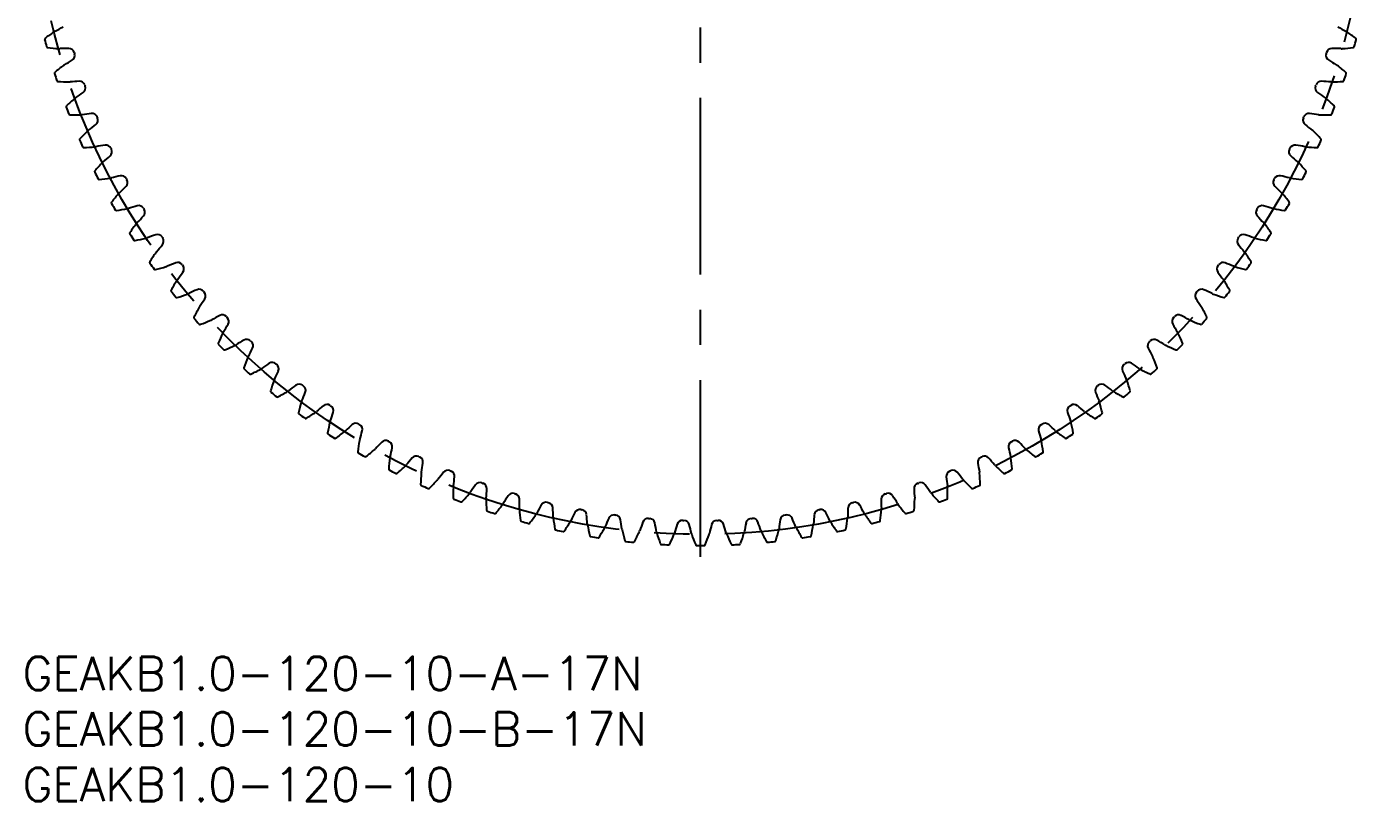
# Model space of a CAD drawing. Extents: x -1 to 193, y -13 to 147.
# Drawn here: x 0.4 to 121, y -13 to 56.7 of the extents above; entities that cross this region are included whole.
import ezdxf

# ---------------------------------------------------------------- set-up
doc = ezdxf.new("R2010")
doc.units = 0
doc.header["$LTSCALE"] = 0.5
doc.linetypes.add('CENTER', pattern=[50.8, 31.75, -6.35, 6.35, -6.35])
for name, color, linetype in [('MSM_CENTER', 1, 'CENTER'), ('MSM_CONTINUOUS', 7, 'CONTINUOUS'), ('MSM_PART_NUMBER', 7, 'CONTINUOUS')]:
    doc.layers.add(name, color=color, linetype=linetype)
doc.styles.get("Standard").update_dxf_attribs({"font": 'txt.shx', "height": 2, "bigfont": 'bigfont.shx'})

# ---------------------------------------------------------------- blocks, each defined once
blk = doc.blocks.new('*U3')
at = {"layer": 'MSM_PART_NUMBER'}
blk.add_text('GEAKB1.0-120-10-B-17N', height=3, dxfattribs=at).set_placement((0, -8))
blk = doc.blocks.new('*U4')
at = {"layer": 'MSM_PART_NUMBER'}
blk.add_text('GEAKB1.0-120-10-A-17N', height=3, dxfattribs=at).set_placement((0, -3))
blk = doc.blocks.new('*U5')
at = {"layer": 'MSM_PART_NUMBER'}
blk.add_text('GEAKB1.0-120-10', height=3, dxfattribs=at).set_placement((0, -13))

msp = doc.modelspace()

# ---------------------------------------------------------------- linework, layer by layer
at = {"layer": 'MSM_CENTER'}
msp.add_line((61, 9), (61, 133), dxfattribs=at)
msp.add_circle((61, 71), 60, dxfattribs=at)
at = {"layer": 'MSM_CONTINUOUS'}
for centre, radius, start, end in [((2.09, 55.56), 0.1, 127.1347, 194.683), ((61, 71), 61, 194.683, 195.317), ((14.1, 39.7), 20, 124.25, 127.1347), ((3.31, 55.54), 0.832, 117.6026, 124.25), ((-5.64, 72.63), 18.46, 297.658, 300.2234), ((127.64, 72.63), 18.46, 239.7766, 242.342), ((118.69, 55.54), 0.832, 55.75, 62.3974), ((107.9, 39.7), 20, 52.8653, 55.75), ((61, 71), 61, 344.683, 345.317), ((119.91, 55.56), 0.1, 345.317, 52.8653), ((2.26, 54.91), 0.1, 195.317, 262.8653), ((4.73, 74.66), 20, 262.8653, 265.75), ((3.31, 55.54), 0.832, 265.75, 272.3974), ((4.1, 36.27), 18.46, 89.7766, 92.342), ((4.17, 54.23), 0.5, 16.4444, 89.7766), ((61, 71), 58.75, 196.4443, 196.5557), ((61, 71), 58.75, 343.4443, 343.5557), ((117.83, 54.23), 0.5, 90.2234, 163.5557), ((117.9, 36.27), 18.46, 87.658, 90.2234), ((118.69, 55.54), 0.832, 267.6026, 274.25), ((117.27, 74.66), 20, 274.25, 277.1347), ((119.74, 54.91), 0.1, 277.1347, 344.683), ((15.8, 37.29), 20, 127.25, 130.1347), ((4.2, 52.55), 0.832, 120.6026, 127.25), ((-5.63, 69.14), 18.46, 300.658, 303.2234), ((4.21, 54.12), 0.5, 303.2234, 16.5556), ((117.79, 54.12), 0.5, 163.4443, 236.7766), ((127.63, 69.14), 18.46, 236.7766, 239.342), ((117.8, 52.55), 0.832, 52.75, 59.3974), ((106.2, 37.29), 20, 49.8653, 52.75), ((2.98, 52.5), 0.1, 130.1347, 197.683), ((61, 71), 61, 197.683, 198.317), ((61, 71), 61, 341.683, 342.317), ((119.02, 52.5), 0.1, 342.317, 49.8653), ((3.19, 51.86), 0.1, 198.317, 265.8653), ((4.62, 71.71), 20, 265.8653, 268.75), ((4.2, 52.55), 0.832, 268.75, 275.3974), ((6, 33.34), 18.46, 92.7766, 95.342), ((-5.45, 65.66), 18.46, 303.658, 306.2234), ((5.13, 51.28), 0.5, 19.4444, 92.7766), ((5.17, 51.17), 0.5, 306.2234, 19.5556), ((61, 71), 58.75, 199.4443, 199.5557), ((116.83, 51.17), 0.5, 160.4443, 233.7766), ((61, 71), 58.75, 340.4443, 340.5557), ((116.87, 51.28), 0.5, 87.2234, 160.5557), ((127.45, 65.66), 18.46, 233.7766, 236.342), ((116, 33.34), 18.46, 84.658, 87.2234), ((117.8, 52.55), 0.832, 264.6026, 271.25), ((117.38, 71.71), 20, 271.25, 274.1347), ((118.81, 51.86), 0.1, 274.1347, 341.683), ((4.03, 49.49), 0.1, 133.1347, 200.683), ((61, 71), 61, 200.683, 201.317), ((17.63, 34.97), 20, 130.25, 133.1347), ((5.25, 49.6), 0.832, 123.6026, 130.25), ((116.75, 49.6), 0.832, 49.75, 56.3974), ((104.37, 34.97), 20, 46.8653, 49.75), ((61, 71), 61, 338.683, 339.317), ((117.97, 49.49), 0.1, 339.317, 46.8653), ((4.27, 48.86), 0.1, 201.317, 268.8653), ((4.66, 68.76), 20, 268.8653, 271.75), ((5.25, 49.6), 0.832, 271.75, 278.3974), ((8.05, 30.51), 18.46, 95.7766, 98.342), ((6.24, 48.38), 0.5, 22.4444, 95.7766), ((6.28, 48.27), 0.5, 309.2234, 22.5557), ((61, 71), 58.75, 202.4443, 202.5557), ((115.72, 48.27), 0.5, 157.4443, 230.7766), ((61, 71), 58.75, 337.4443, 337.5557), ((115.76, 48.38), 0.5, 84.2234, 157.5557), ((113.95, 30.51), 18.46, 81.658, 84.2234), ((116.75, 49.6), 0.832, 261.6026, 268.25), ((117.34, 68.76), 20, 268.25, 271.1347), ((117.73, 48.86), 0.1, 271.1347, 338.683), ((19.58, 32.75), 20, 133.25, 136.1347), ((6.44, 46.71), 0.832, 126.6026, 133.25), ((-5.08, 62.19), 18.46, 306.658, 309.2234), ((127.08, 62.19), 18.46, 230.7766, 233.342), ((115.56, 46.71), 0.832, 46.75, 53.3974), ((102.42, 32.75), 20, 43.8653, 46.75), ((5.23, 46.54), 0.1, 136.1347, 203.683), ((61, 71), 61, 203.683, 204.317), ((5.5, 45.92), 0.1, 204.317, 271.8653), ((4.86, 65.81), 20, 271.8653, 274.75), ((6.44, 46.71), 0.832, 274.75, 281.3974), ((10.24, 27.79), 18.46, 98.7766, 101.342), ((7.5, 45.54), 0.5, 25.4444, 98.7766), ((114.5, 45.54), 0.5, 81.2234, 154.5557), ((111.76, 27.79), 18.46, 78.658, 81.2234), ((115.56, 46.71), 0.832, 258.6026, 265.25), ((117.14, 65.81), 20, 265.25, 268.1347), ((116.5, 45.92), 0.1, 268.1347, 335.683), ((61, 71), 61, 335.683, 336.317), ((116.77, 46.54), 0.1, 336.317, 43.8653), ((-4.52, 58.74), 18.46, 309.658, 312.2234), ((7.55, 45.44), 0.5, 312.2234, 25.5557), ((61, 71), 58.75, 205.4443, 205.5557), ((114.45, 45.44), 0.5, 154.4443, 227.7766), ((61, 71), 58.75, 334.4443, 334.5557), ((126.52, 58.74), 18.46, 227.7766, 230.342), ((6.59, 43.65), 0.1, 139.1347, 206.683), ((61, 71), 61, 206.683, 207.317), ((21.63, 30.63), 20, 136.25, 139.1347), ((7.79, 43.89), 0.832, 129.6026, 136.25), ((114.21, 43.89), 0.832, 43.75, 50.3974), ((100.37, 30.63), 20, 40.8653, 43.75), ((61, 71), 61, 332.683, 333.317), ((115.41, 43.65), 0.1, 333.3176, 40.8653), ((6.89, 43.05), 0.1, 207.317, 274.8653), ((5.2, 62.88), 20, 274.8653, 277.75), ((7.79, 43.89), 0.832, 277.75, 284.3974), ((12.57, 25.2), 18.46, 101.7766, 104.342), ((-3.79, 55.33), 18.46, 312.658, 315.2234), ((8.9, 42.78), 0.5, 28.4444, 101.7766), ((8.96, 42.68), 0.5, 315.2234, 28.5557), ((61, 71), 58.75, 208.4443, 208.5557), ((113.04, 42.68), 0.5, 151.4443, 224.7766), ((61, 71), 58.75, 331.4443, 331.5557), ((113.1, 42.78), 0.5, 78.2234, 151.5558), ((125.79, 55.33), 18.46, 224.7766, 227.342), ((109.43, 25.2), 18.46, 75.658, 78.2234), ((114.21, 43.89), 0.832, 255.6026, 262.25), ((116.8, 62.88), 20, 262.25, 265.1347), ((115.11, 43.05), 0.1, 265.1347, 332.683), ((23.8, 28.63), 20, 139.25, 142.1347), ((9.28, 41.14), 0.832, 132.6026, 139.25), ((112.72, 41.14), 0.832, 40.75, 47.3974), ((98.2, 28.63), 20, 37.8653, 40.75), ((8.09, 40.84), 0.1, 142.1347, 209.683), ((61, 71), 61, 209.683, 210.317), ((8.43, 40.26), 0.1, 210.317, 277.8653), ((5.71, 59.97), 20, 277.8653, 280.75), ((9.28, 41.14), 0.832, 280.75, 287.3974), ((15.03, 22.72), 18.46, 104.7766, 107.342), ((10.45, 40.09), 0.5, 31.4444, 104.7766), ((61, 71), 58.75, 211.4443, 211.5557), ((10.51, 39.99), 0.5, 318.2234, 31.5556), ((111.49, 39.99), 0.5, 148.4443, 221.7766), ((61, 71), 58.75, 328.4443, 328.5557), ((111.55, 40.09), 0.5, 75.2234, 148.5558), ((106.97, 22.72), 18.46, 72.658, 75.2234), ((112.72, 41.14), 0.832, 252.6026, 259.25), ((116.29, 59.97), 20, 259.25, 262.1347), ((113.57, 40.26), 0.1, 262.1347, 329.683), ((61, 71), 61, 329.683, 330.317), ((113.91, 40.84), 0.1, 330.317, 37.8653), ((26.07, 26.74), 20, 142.25, 145.1347), ((10.91, 38.47), 0.832, 135.6026, 142.25), ((-2.88, 51.96), 18.46, 315.658, 318.2234), ((124.88, 51.96), 18.46, 221.7766, 224.342), ((111.09, 38.47), 0.832, 37.75, 44.3974), ((95.93, 26.74), 20, 34.8653, 37.75), ((9.74, 38.11), 0.1, 145.1347, 212.683), ((61, 71), 61, 212.683, 213.317), ((10.11, 37.55), 0.1, 213.317, 280.8653), ((6.36, 57.09), 20, 280.8653, 283.75), ((10.91, 38.47), 0.832, 283.75, 290.3974), ((17.62, 20.38), 18.46, 107.7766, 110.342), ((12.14, 37.49), 0.5, 34.4444, 107.7766), ((61, 71), 58.75, 214.4443, 214.5557), ((12.2, 37.39), 0.5, 321.2234, 34.5557), ((109.8, 37.39), 0.5, 145.4443, 218.7766), ((61, 71), 58.75, 325.4443, 325.5557), ((109.86, 37.49), 0.5, 72.2234, 145.5558), ((104.38, 20.38), 18.46, 69.658, 72.2234), ((111.09, 38.47), 0.832, 249.6026, 256.25), ((115.64, 57.09), 20, 256.25, 259.1347), ((111.89, 37.55), 0.1, 259.1347, 326.683), ((61, 71), 61, 326.683, 327.317), ((112.26, 38.11), 0.1, 327.317, 34.8653), ((28.43, 24.97), 20, 145.25, 148.1347), ((12.69, 35.9), 0.832, 138.6026, 145.25), ((-1.8, 48.64), 18.46, 318.658, 321.2234), ((123.8, 48.64), 18.46, 218.7766, 221.342), ((109.31, 35.9), 0.832, 34.75, 41.3974), ((93.57, 24.97), 20, 31.8653, 34.75), ((11.53, 35.48), 0.1, 148.1347, 215.683), ((61, 71), 61, 215.683, 216.317), ((7.16, 54.25), 20, 283.8653, 286.75), ((12.69, 35.9), 0.832, 286.75, 293.3974), ((20.33, 18.18), 18.46, 110.7766, 113.342), ((13.96, 34.98), 0.5, 37.4444, 110.7766), ((61, 71), 58.75, 217.4443, 217.5557), ((14.03, 34.89), 0.5, 324.2234, 37.5556), ((107.97, 34.89), 0.5, 142.4443, 215.7766), ((61, 71), 58.75, 322.4443, 322.5557), ((108.04, 34.98), 0.5, 69.2234, 142.5558), ((101.67, 18.18), 18.46, 66.658, 69.2234), ((109.31, 35.9), 0.832, 246.6026, 253.25), ((114.84, 54.25), 20, 253.25, 256.1347), ((61, 71), 61, 323.683, 324.317), ((110.47, 35.48), 0.1, 324.317, 31.8653), ((11.93, 34.93), 0.1, 216.317, 283.8653), ((30.89, 23.33), 20, 148.25, 151.1347), ((14.59, 33.42), 0.832, 141.6026, 148.25), ((-0.54, 45.39), 18.46, 321.658, 324.2234), ((122.54, 45.39), 18.46, 215.7766, 218.342), ((107.41, 33.42), 0.832, 31.75, 38.3974), ((91.11, 23.33), 20, 28.8653, 31.75), ((110.07, 34.93), 0.1, 256.1347, 323.683), ((13.46, 32.94), 0.1, 151.1347, 218.683), ((61, 71), 61, 218.683, 219.317), ((8.11, 51.46), 20, 286.8653, 289.75), ((14.59, 33.42), 0.832, 289.75, 296.3974), ((23.15, 16.13), 18.46, 113.7766, 116.342), ((15.91, 32.56), 0.5, 40.4444, 113.7766), ((61, 71), 58.75, 220.4443, 220.5557), ((15.98, 32.48), 0.5, 327.2234, 40.5557), ((106.02, 32.48), 0.5, 139.4443, 212.7766), ((61, 71), 58.75, 319.4443, 319.5557), ((106.09, 32.56), 0.5, 66.2234, 139.5558), ((98.85, 16.13), 18.46, 63.658, 66.2234), ((107.41, 33.42), 0.832, 243.6026, 250.25), ((113.89, 51.46), 20, 250.25, 253.1347), ((61, 71), 61, 320.683, 321.317), ((108.54, 32.94), 0.1, 321.3176, 28.8653), ((13.88, 32.41), 0.1, 219.317, 286.8653), ((33.42, 21.82), 20, 151.25, 154.1347), ((16.62, 31.04), 0.832, 144.6026, 151.25), ((0.88, 42.2), 18.46, 324.658, 327.2234), ((121.12, 42.2), 18.46, 212.7766, 215.342), ((105.38, 31.04), 0.832, 28.75, 35.3974), ((88.58, 21.82), 20, 25.8653, 28.75), ((108.12, 32.41), 0.1, 253.1347, 320.683), ((15.52, 30.5), 0.1, 154.1347, 221.683), ((61, 71), 61, 221.683, 222.317), ((9.21, 48.72), 20, 289.8653, 292.75), ((16.62, 31.04), 0.832, 292.75, 299.3974), ((26.07, 14.22), 18.46, 116.7766, 119.342), ((17.98, 30.26), 0.5, 43.4444, 116.7766), ((61, 71), 58.75, 223.4443, 223.5557), ((18.06, 30.17), 0.5, 330.2234, 43.5557), ((103.94, 30.17), 0.5, 136.4443, 209.7766), ((61, 71), 58.75, 316.4443, 316.5557), ((104.02, 30.26), 0.5, 63.2234, 136.5558), ((95.93, 14.22), 18.46, 60.658, 63.2234), ((105.38, 31.04), 0.832, 240.6026, 247.25), ((112.79, 48.72), 20, 247.25, 250.1347), ((61, 71), 61, 317.683, 318.317), ((106.48, 30.5), 0.1, 318.3176, 25.8653), ((15.97, 30), 0.1, 222.317, 289.8653), ((36.04, 20.44), 20, 154.25, 157.1347), ((18.77, 28.77), 0.832, 147.6026, 154.25), ((2.47, 39.09), 18.46, 327.658, 330.2234), ((119.53, 39.09), 18.46, 209.7766, 212.342), ((103.23, 28.77), 0.832, 25.75, 32.3974), ((85.96, 20.44), 20, 22.8653, 25.75), ((106.03, 30), 0.1, 250.1347, 317.683), ((17.7, 28.18), 0.1, 157.1347, 224.683), ((61, 71), 61, 224.683, 225.317), ((10.44, 46.04), 20, 292.8653, 295.75), ((18.77, 28.77), 0.832, 295.75, 302.3974), ((29.09, 12.47), 18.46, 119.7766, 122.342), ((20.17, 28.06), 0.5, 46.4444, 119.7766), ((4.22, 36.07), 18.46, 330.658, 333.2234), ((61, 71), 58.75, 226.4443, 226.5557), ((20.26, 27.98), 0.5, 333.2234, 46.5557), ((101.74, 27.98), 0.5, 133.4443, 206.7766), ((117.78, 36.07), 18.46, 206.7766, 209.342), ((61, 71), 58.75, 313.4443, 313.5557), ((101.83, 28.06), 0.5, 60.2234, 133.5558), ((92.91, 12.47), 18.46, 57.658, 60.2234), ((103.23, 28.77), 0.832, 237.6026, 244.25), ((111.56, 46.04), 20, 244.25, 247.1347), ((61, 71), 61, 314.683, 315.317), ((104.3, 28.18), 0.1, 315.3176, 22.8653), ((18.18, 27.7), 0.1, 225.317, 292.8653), ((38.72, 19.21), 20, 157.25, 160.1347), ((21.04, 26.62), 0.832, 150.6026, 157.25), ((100.96, 26.62), 0.832, 22.75, 29.3974), ((83.28, 19.21), 20, 19.8653, 22.75), ((103.82, 27.7), 0.1, 247.1347, 314.683), ((20, 25.97), 0.1, 160.1347, 227.683), ((61, 71), 61, 227.683, 228.317), ((20.5, 25.52), 0.1, 228.317, 295.8653), ((11.82, 43.42), 20, 295.8653, 298.75), ((21.04, 26.62), 0.832, 298.75, 305.3974), ((32.2, 10.88), 18.46, 122.7766, 125.342), ((22.48, 25.98), 0.5, 49.4444, 122.7766), ((6.13, 33.15), 18.46, 333.658, 336.2234), ((61, 71), 58.75, 229.4443, 229.5557), ((22.56, 25.91), 0.5, 336.2234, 49.5558), ((99.44, 25.91), 0.5, 130.4443, 203.7766), ((115.87, 33.15), 18.46, 203.7766, 206.342), ((61, 71), 58.75, 310.4443, 310.5557), ((99.52, 25.98), 0.5, 57.2234, 130.5558), ((89.8, 10.88), 18.46, 54.658, 57.2234), ((100.96, 26.62), 0.832, 234.6026, 241.25), ((110.18, 43.42), 20, 241.25, 244.1347), ((101.5, 25.52), 0.1, 244.1347, 311.683), ((61, 71), 61, 311.683, 312.317), ((102, 25.97), 0.1, 312.317, 19.8653), ((41.46, 18.11), 20, 160.25, 163.1347), ((23.42, 24.59), 0.832, 153.6026, 160.25), ((35.39, 9.46), 18.46, 125.7766, 128.342), ((24.89, 24.03), 0.5, 52.4444, 125.7766), ((61, 71), 58.75, 232.4443, 232.5557), ((24.98, 23.96), 0.5, 339.2234, 52.5557), ((97.02, 23.96), 0.5, 127.4443, 200.7766), ((61, 71), 58.75, 307.4443, 307.5557), ((97.11, 24.03), 0.5, 54.2234, 127.5557), ((86.61, 9.46), 18.46, 51.658, 54.2234), ((98.58, 24.59), 0.832, 19.75, 26.3974), ((80.54, 18.11), 20, 16.8653, 19.75), ((22.41, 23.88), 0.1, 163.1347, 230.683), ((61, 71), 61, 230.683, 231.317), ((22.94, 23.46), 0.1, 231.317, 298.8653), ((13.33, 40.89), 20, 298.8653, 301.75), ((23.42, 24.59), 0.832, 301.75, 308.3974), ((44.25, 17.16), 20, 163.25, 166.1347), ((25.9, 22.69), 0.832, 156.6026, 163.25), ((8.18, 30.33), 18.46, 336.658, 339.2234), ((113.82, 30.33), 18.46, 200.7766, 203.342), ((96.1, 22.69), 0.832, 16.75, 23.3974), ((77.75, 17.16), 20, 13.8653, 16.75), ((98.58, 24.59), 0.832, 231.6026, 238.25), ((108.67, 40.89), 20, 238.25, 241.1347), ((99.06, 23.46), 0.1, 241.1347, 308.683), ((61, 71), 61, 308.683, 309.317), ((99.59, 23.88), 0.1, 309.3176, 16.8653), ((24.93, 21.93), 0.1, 166.1347, 233.683), ((61, 71), 61, 233.683, 234.317), ((14.97, 38.43), 20, 301.8653, 304.75), ((25.9, 22.69), 0.832, 304.75, 311.3974), ((38.64, 8.2), 18.46, 128.7766, 131.342), ((27.39, 22.2), 0.5, 55.4444, 128.7766), ((61, 71), 58.75, 235.4443, 235.5557), ((10.38, 27.62), 18.46, 339.658, 342.2234), ((27.49, 22.14), 0.5, 342.2234, 55.5557), ((94.51, 22.14), 0.5, 124.4443, 197.7766), ((111.62, 27.62), 18.46, 197.7766, 200.342), ((61, 71), 58.75, 304.4443, 304.5557), ((94.61, 22.2), 0.5, 51.2234, 124.5558), ((83.36, 8.2), 18.46, 48.658, 51.2234), ((96.1, 22.69), 0.832, 228.6026, 235.25), ((107.03, 38.43), 20, 235.25, 238.1347), ((61, 71), 61, 305.683, 306.317), ((97.07, 21.93), 0.1, 306.317, 13.8653), ((25.48, 21.53), 0.1, 234.317, 301.8653), ((47.09, 16.36), 20, 166.25, 169.1347), ((28.47, 20.91), 0.832, 159.6026, 166.25), ((41.96, 7.12), 18.46, 131.7766, 134.342), ((29.99, 20.51), 0.5, 58.4444, 131.7766), ((61, 71), 58.75, 238.4443, 238.5557), ((30.09, 20.45), 0.5, 345.2234, 58.5557), ((91.91, 20.45), 0.5, 121.4443, 194.7766), ((61, 71), 58.75, 301.4443, 301.5557), ((92.01, 20.51), 0.5, 48.2234, 121.5557), ((80.04, 7.12), 18.46, 45.658, 48.2234), ((93.53, 20.91), 0.832, 13.75, 20.3974), ((74.91, 16.36), 20, 10.8653, 13.75), ((96.52, 21.53), 0.1, 238.1347, 305.683), ((27.55, 20.11), 0.1, 169.1347, 236.683), ((61, 71), 61, 236.683, 237.317), ((28.11, 19.74), 0.1, 237.317, 304.8653), ((16.74, 36.07), 20, 304.8653, 307.75), ((28.47, 20.91), 0.832, 307.75, 314.3974), ((49.97, 15.71), 20, 169.25, 172.1347), ((31.14, 19.28), 0.832, 162.6026, 169.25), ((12.72, 25.03), 18.46, 342.658, 345.2234), ((45.33, 6.21), 18.46, 134.7766, 137.342), ((32.68, 18.96), 0.5, 61.4444, 134.7766), ((61, 71), 58.75, 241.4443, 241.5557), ((32.78, 18.9), 0.5, 348.2234, 61.5557), ((89.22, 18.9), 0.5, 118.4443, 191.7766), ((61, 71), 58.75, 298.4443, 298.5557), ((89.32, 18.96), 0.5, 45.2234, 118.5557), ((76.67, 6.21), 18.46, 42.658, 45.2234), ((109.28, 25.03), 18.46, 194.7766, 197.342), ((90.86, 19.28), 0.832, 10.75, 17.3974), ((72.03, 15.71), 20, 7.8653, 10.75), ((93.53, 20.91), 0.832, 225.6026, 232.25), ((105.26, 36.07), 20, 232.25, 235.1347), ((93.89, 19.74), 0.1, 235.1347, 302.683), ((61, 71), 61, 302.683, 303.317), ((94.45, 20.11), 0.1, 303.3176, 10.8653), ((30.26, 18.43), 0.1, 172.1347, 239.683), ((61, 71), 61, 239.683, 240.317), ((18.63, 33.8), 20, 307.8653, 310.75), ((31.14, 19.28), 0.832, 310.75, 317.3974), ((15.2, 22.57), 18.46, 345.658, 348.2234), ((106.8, 22.57), 18.46, 191.7766, 194.342), ((90.86, 19.28), 0.832, 222.6026, 229.25), ((103.37, 33.8), 20, 229.25, 232.1347), ((61, 71), 61, 299.683, 300.317), ((91.74, 18.43), 0.1, 300.317, 7.8653), ((30.84, 18.09), 0.1, 240.317, 307.8653), ((52.88, 15.2), 20, 172.25, 175.1347), ((33.05, 16.89), 0.1, 175.1347, 242.683), ((33.89, 17.79), 0.832, 165.6026, 172.25), ((20.63, 31.63), 20, 310.8653, 313.75), ((33.89, 17.79), 0.832, 313.75, 320.3974), ((48.74, 5.48), 18.46, 137.7766, 140.342), ((35.44, 17.55), 0.5, 64.4443, 137.7766), ((61, 71), 58.75, 244.4443, 244.5557), ((35.54, 17.5), 0.5, 351.2234, 64.5557), ((17.79, 20.24), 18.46, 348.658, 351.2234), ((86.46, 17.5), 0.5, 115.4443, 188.7766), ((104.21, 20.24), 18.46, 188.7766, 191.342), ((61, 71), 58.75, 295.4443, 295.5557), ((86.56, 17.55), 0.5, 42.2234, 115.5557), ((73.26, 5.48), 18.46, 39.658, 42.2234), ((88.11, 17.79), 0.832, 219.6026, 226.25), ((101.37, 31.63), 20, 226.25, 229.1347), ((88.11, 17.79), 0.832, 7.75, 14.3974), ((69.12, 15.2), 20, 4.8653, 7.75), ((88.95, 16.89), 0.1, 297.3176, 4.8653), ((91.16, 18.09), 0.1, 232.1347, 299.683), ((61, 71), 61, 242.683, 243.317), ((33.65, 16.59), 0.1, 243.317, 310.8653), ((55.81, 14.86), 20, 175.25, 178.1347), ((36.71, 16.44), 0.832, 168.6026, 175.25), ((22.75, 29.58), 20, 313.8653, 316.75), ((36.71, 16.44), 0.832, 316.75, 323.3974), ((52.19, 4.92), 18.46, 140.7766, 143.342), ((38.27, 16.28), 0.5, 67.4443, 140.7766), ((61, 71), 58.75, 247.4443, 247.5557), ((38.38, 16.24), 0.5, 354.2234, 67.5557), ((20.51, 18.05), 18.46, 351.658, 354.2234), ((83.62, 16.24), 0.5, 112.4443, 185.7766), ((101.49, 18.05), 18.46, 185.7766, 188.342), ((61, 71), 58.75, 292.4443, 292.5557), ((83.73, 16.28), 0.5, 39.2234, 112.5557), ((69.81, 4.92), 18.46, 36.658, 39.2234), ((85.29, 16.44), 0.832, 216.6026, 223.25), ((99.25, 29.58), 20, 223.25, 226.1347), ((85.29, 16.44), 0.832, 4.75, 11.3974), ((66.19, 14.86), 20, 1.8653, 4.75), ((88.35, 16.59), 0.1, 229.1347, 296.683), ((61, 71), 61, 296.683, 297.317), ((35.92, 15.5), 0.1, 178.1347, 245.683), ((61, 71), 61, 245.683, 246.317), ((36.54, 15.23), 0.1, 246.317, 313.8653), ((58.76, 14.66), 20, 178.25, 181.1347), ((39.6, 15.25), 0.832, 171.6026, 178.25), ((24.97, 27.63), 20, 316.8653, 319.75), ((39.6, 15.25), 0.832, 319.75, 326.3974), ((55.66, 4.55), 18.46, 143.7766, 146.342), ((41.17, 15.17), 0.5, 70.4443, 143.7766), ((61, 71), 58.75, 250.4443, 250.5557), ((41.28, 15.13), 0.5, 357.2234, 70.5557), ((23.34, 16), 18.46, 354.658, 357.2234), ((59.14, 4.37), 18.46, 146.7766, 149.342), ((44.12, 14.21), 0.5, 73.4443, 146.7766), ((61, 71), 58.75, 253.4443, 253.5557), ((44.23, 14.17), 0.5, 0.2234, 73.5557), ((77.77, 14.17), 0.5, 106.4444, 179.7766), ((61, 71), 58.75, 286.4443, 286.5557), ((77.88, 14.21), 0.5, 33.2234, 106.5557), ((62.86, 4.37), 18.46, 30.658, 33.2234), ((80.72, 15.13), 0.5, 109.4443, 182.7766), ((98.66, 16), 18.46, 182.7766, 185.342), ((61, 71), 58.75, 289.4443, 289.5557), ((80.83, 15.17), 0.5, 36.2234, 109.5557), ((66.34, 4.55), 18.46, 33.658, 36.2234), ((82.4, 15.25), 0.832, 213.6026, 220.25), ((97.03, 27.63), 20, 220.25, 223.1347), ((82.4, 15.25), 0.832, 1.75, 8.3974), ((63.24, 14.66), 20, 358.8653, 1.75), ((85.46, 15.23), 0.1, 226.1347, 293.683), ((61, 71), 61, 293.683, 294.317), ((86.08, 15.5), 0.1, 294.317, 1.8653), ((38.86, 14.27), 0.1, 181.1347, 248.683), ((61, 71), 61, 248.683, 249.317), ((39.49, 14.03), 0.1, 249.317, 316.8653), ((42.55, 14.2), 0.832, 174.6026, 181.25), ((61.71, 14.62), 20, 181.25, 184.1347), ((27.29, 25.8), 20, 319.8653, 322.75), ((42.55, 14.2), 0.832, 322.75, 329.3974), ((26.27, 14.1), 18.46, 357.658, 0.2234), ((45.54, 13.31), 0.832, 177.6026, 184.25), ((62.63, 4.36), 18.46, 149.7766, 152.342), ((47.11, 13.4), 0.5, 76.4443, 149.7766), ((61, 71), 58.75, 256.4443, 256.5557), ((47.22, 13.37), 0.5, 3.2234, 76.5557), ((29.29, 12.36), 18.46, 0.658, 3.2234), ((92.71, 12.36), 18.46, 176.7766, 179.342), ((74.78, 13.37), 0.5, 103.4444, 176.7766), ((61, 71), 58.75, 283.4443, 283.5557), ((74.89, 13.4), 0.5, 30.2234, 103.5557), ((59.37, 4.36), 18.46, 27.658, 30.2234), ((95.73, 14.1), 18.46, 179.7766, 182.342), ((76.46, 13.31), 0.832, 355.75, 2.3974), ((79.45, 14.2), 0.832, 210.6026, 217.25), ((94.71, 25.8), 20, 217.25, 220.1347), ((60.29, 14.62), 20, 355.8653, 358.75), ((79.45, 14.2), 0.832, 358.75, 5.3974), ((82.51, 14.03), 0.1, 223.1347, 290.683), ((61, 71), 61, 290.683, 291.317), ((83.14, 14.27), 0.1, 291.317, 358.8653), ((41.86, 13.19), 0.1, 184.1347, 251.683), ((61, 71), 61, 251.683, 252.317), ((42.5, 12.98), 0.1, 252.317, 319.8653), ((64.66, 14.73), 20, 184.25, 187.1347), ((44.91, 12.26), 0.1, 187.1347, 254.683), ((61, 71), 61, 254.683, 255.317), ((29.7, 24.1), 20, 322.8653, 325.75), ((45.54, 13.31), 0.832, 325.75, 332.3974), ((48.58, 12.58), 0.832, 180.6026, 187.25), ((67.6, 15), 20, 187.25, 190.1347), ((32.2, 22.53), 20, 325.8653, 328.75), ((48.58, 12.58), 0.832, 328.75, 335.3974), ((66.12, 4.54), 18.46, 152.7766, 155.342), ((50.15, 12.75), 0.5, 79.4443, 152.7766), ((61, 71), 58.75, 259.4443, 259.5557), ((50.26, 12.73), 0.5, 6.2234, 79.5557), ((32.4, 10.78), 18.46, 3.658, 6.2234), ((69.59, 4.89), 18.46, 155.7766, 158.342), ((53.21, 12.26), 0.5, 82.4443, 155.7766), ((61, 71), 58.75, 262.4443, 262.5557), ((53.32, 12.25), 0.5, 9.2234, 82.5557), ((35.59, 9.37), 18.46, 6.658, 9.2234), ((73.04, 5.44), 18.46, 158.7766, 161.342), ((56.29, 11.94), 0.5, 85.4443, 158.7766), ((61, 71), 58.75, 265.4443, 265.5557), ((56.41, 11.93), 0.5, 12.2234, 85.5557), ((59.39, 11.77), 0.5, 88.4443, 161.7766), ((61, 71), 58.75, 268.4443, 268.5557), ((59.51, 11.77), 0.5, 15.2234, 88.5557), ((62.49, 11.77), 0.5, 91.4443, 164.7766), ((61, 71), 58.75, 271.4443, 271.5557), ((62.61, 11.77), 0.5, 18.2234, 91.5557), ((65.59, 11.93), 0.5, 94.4443, 167.7766), ((61, 71), 58.75, 274.4443, 274.5557), ((65.71, 11.94), 0.5, 21.2234, 94.5557), ((48.96, 5.44), 18.46, 18.658, 21.2234), ((86.41, 9.37), 18.46, 170.7766, 173.342), ((68.68, 12.25), 0.5, 97.4443, 170.7766), ((61, 71), 58.75, 277.4443, 277.5557), ((68.79, 12.26), 0.5, 24.2234, 97.5557), ((52.41, 4.89), 18.46, 21.658, 24.2234), ((89.6, 10.78), 18.46, 173.7766, 176.342), ((71.74, 12.73), 0.5, 100.4443, 173.7766), ((61, 71), 58.75, 280.4443, 280.5557), ((71.85, 12.75), 0.5, 27.2234, 100.5557), ((55.88, 4.54), 18.46, 24.658, 27.2234), ((73.42, 12.58), 0.832, 204.6026, 211.25), ((89.8, 22.53), 20, 211.25, 214.1347), ((54.4, 15), 20, 349.8653, 352.75), ((73.42, 12.58), 0.832, 352.75, 359.3974), ((76.46, 13.31), 0.832, 207.6026, 214.25), ((92.3, 24.1), 20, 214.25, 217.1347), ((61, 71), 61, 284.683, 285.317), ((77.09, 12.26), 0.1, 285.317, 352.8653), ((57.34, 14.73), 20, 352.8653, 355.75), ((79.5, 12.98), 0.1, 220.1347, 287.683), ((61, 71), 61, 287.683, 288.317), ((80.14, 13.19), 0.1, 288.317, 355.8653), ((45.56, 12.09), 0.1, 255.317, 322.8653), ((48.01, 11.5), 0.1, 190.1347, 257.683), ((61, 71), 61, 257.683, 258.317), ((48.67, 11.36), 0.1, 258.317, 325.8653), ((51.66, 12.01), 0.832, 183.6026, 190.25), ((70.52, 15.43), 20, 190.25, 193.1347), ((51.14, 10.9), 0.1, 193.1347, 260.683), ((34.77, 21.09), 20, 328.8653, 331.75), ((51.66, 12.01), 0.832, 331.75, 338.3974), ((54.76, 11.61), 0.832, 186.6026, 193.25), ((73.42, 16), 20, 193.25, 196.1347), ((37.42, 19.78), 20, 331.8653, 334.75), ((54.76, 11.61), 0.832, 334.75, 341.3974), ((38.85, 8.13), 18.46, 9.658, 12.2234), ((57.87, 11.36), 0.832, 189.6026, 196.25), ((76.28, 16.73), 20, 196.25, 199.1347), ((40.13, 18.62), 20, 334.8653, 337.75), ((57.87, 11.36), 0.832, 337.75, 344.3974), ((76.45, 6.15), 18.46, 161.7766, 164.342), ((42.18, 7.05), 18.46, 12.658, 15.2234), ((61, 11.28), 0.832, 192.6026, 199.25), ((79.1, 17.6), 20, 199.25, 202.1347), ((42.9, 17.6), 20, 337.8653, 340.75), ((61, 11.28), 0.832, 340.75, 347.3974), ((79.82, 7.05), 18.46, 164.7766, 167.342), ((45.55, 6.15), 18.46, 15.658, 18.2234), ((64.13, 11.36), 0.832, 195.6026, 202.25), ((81.87, 18.62), 20, 202.25, 205.1347), ((45.72, 16.73), 20, 340.8653, 343.75), ((64.13, 11.36), 0.832, 343.75, 350.3974), ((83.15, 8.13), 18.46, 167.7766, 170.342), ((67.24, 11.61), 0.832, 198.6026, 205.25), ((84.58, 19.78), 20, 205.25, 208.1347), ((48.58, 16), 20, 343.8653, 346.75), ((67.24, 11.61), 0.832, 346.75, 353.3974), ((70.34, 12.01), 0.832, 201.6026, 208.25), ((87.23, 21.09), 20, 208.25, 211.1347), ((70.86, 10.9), 0.1, 279.317, 346.8653), ((51.48, 15.43), 20, 346.8653, 349.75), ((70.34, 12.01), 0.832, 349.75, 356.3974), ((73.33, 11.36), 0.1, 214.1347, 281.683), ((61, 71), 61, 281.683, 282.317), ((73.99, 11.5), 0.1, 282.317, 349.8653), ((76.44, 12.09), 0.1, 217.1347, 284.683), ((61, 71), 61, 260.683, 261.317), ((51.81, 10.8), 0.1, 261.317, 328.8653), ((54.3, 10.47), 0.1, 196.1347, 263.683), ((61, 71), 61, 263.683, 264.317), ((54.97, 10.4), 0.1, 264.317, 331.8653), ((57.48, 10.2), 0.1, 199.1347, 266.683), ((61, 71), 61, 266.683, 267.317), ((58.15, 10.17), 0.1, 267.317, 334.8653), ((60.66, 10.1), 0.1, 202.1347, 269.683), ((61, 71), 61, 269.683, 270.317), ((61.34, 10.1), 0.1, 270.317, 337.8653), ((63.85, 10.17), 0.1, 205.1347, 272.683), ((61, 71), 61, 272.683, 273.317), ((64.52, 10.2), 0.1, 273.317, 340.8653), ((67.03, 10.4), 0.1, 208.1347, 275.683), ((61, 71), 61, 275.683, 276.317), ((67.7, 10.47), 0.1, 276.317, 343.8653), ((70.19, 10.8), 0.1, 211.1347, 278.683), ((61, 71), 61, 278.683, 279.317)]:
    msp.add_arc(centre, radius, start, end, dxfattribs=at)

# ---------------------------------------------------------------- block references
for name in ['*U4', '*U3', '*U5']:
    msp.add_blockref(name, (0, 0), dxfattribs=at)

doc.saveas('drawing.dxf')
